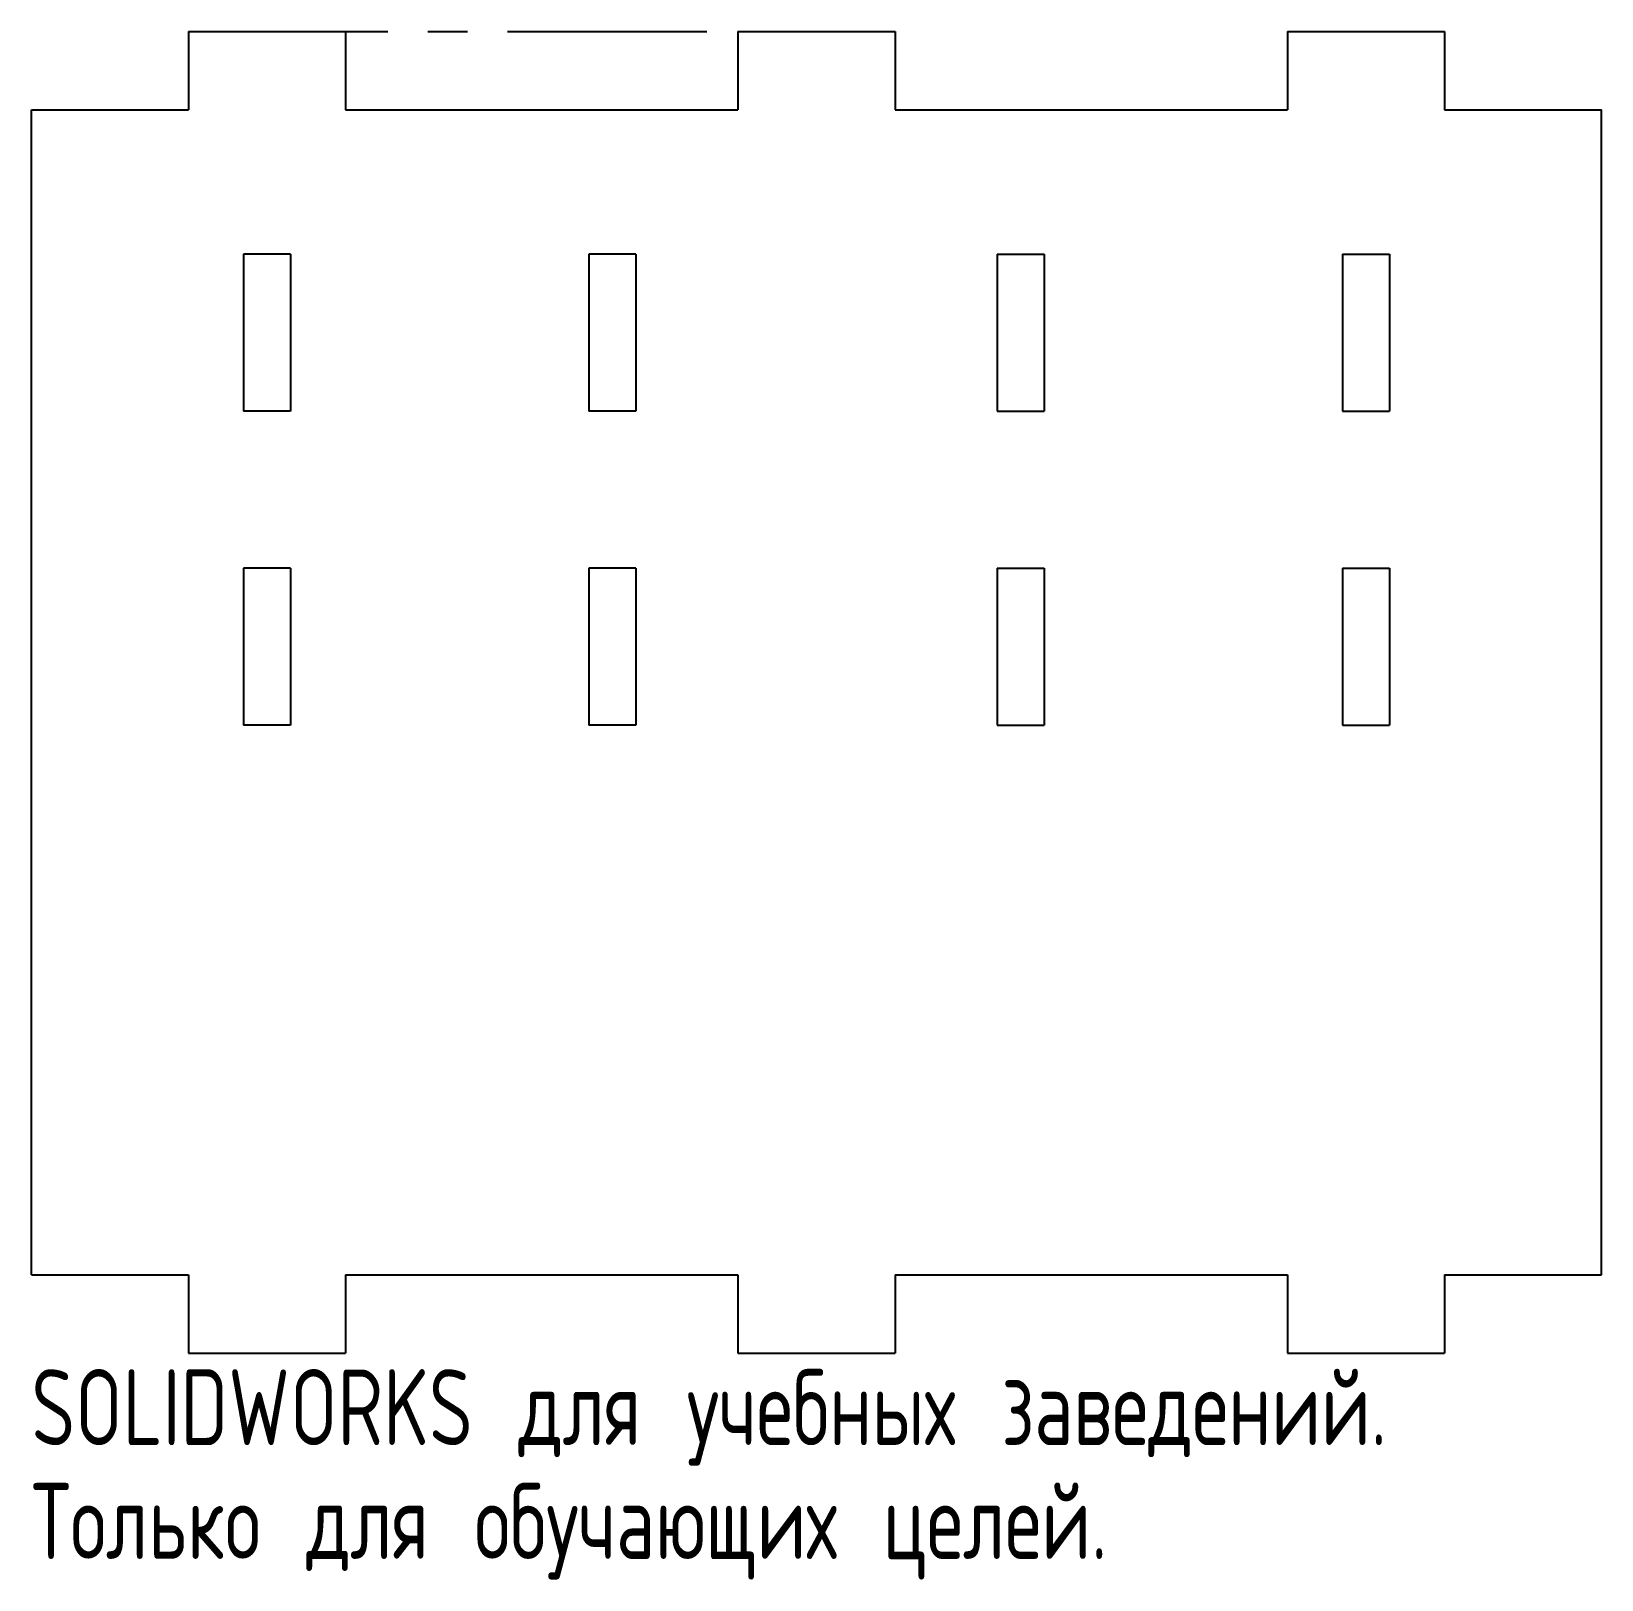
# Model space of a CAD drawing. Header units: millimetres. Extents: x 0 to 100, y -19 to 79.
import ezdxf

# ---------------------------------------------------------------- set-up
doc = ezdxf.new("R2010")
doc.units = ezdxf.units.MM
doc.linetypes.add('CENTERX2', pattern=[20.32, 12.7, -2.54, 2.54, -2.54])
doc.styles.add('SLDTEXTSTYLE0', font='TXT', dxfattribs={"width": 0.7, "bigfont": 'bigfont'})

msp = doc.modelspace()

# ---------------------------------------------------------------- linework, layer by layer
at = {"color": 7, "linetype": 'Continuous'}
for p, q in [((10, 79.2), (20, 79.2)), ((10, 79.2), (10, 74.2)), ((20, 79.2), (20, 74.2)), ((45, 79.2), (55, 79.2)), ((45, 79.2), (45, 74.2)), ((55, 79.2), (55, 74.2)), ((80, 79.2), (90, 79.2)), ((80, 79.2), (80, 74.2)), ((90, 79.2), (90, 74.2)), ((0, 0), (0, 74.2)), ((0, 74.2), (10, 74.2)), ((20, 74.2), (45, 74.2)), ((55, 74.2), (80, 74.2)), ((90, 74.2), (100, 74.2)), ((100, 0), (100, 74.2)), ((13.5, 65), (13.5, 55)), ((16.5, 65), (13.5, 65)), ((16.5, 65), (16.5, 55)), ((35.5, 65), (35.5, 55)), ((38.5, 65), (35.5, 65)), ((38.5, 65), (38.5, 55)), ((61.5, 65), (64.5, 65)), ((61.5, 65), (61.5, 55)), ((64.5, 65), (64.5, 55)), ((83.5, 65), (86.5, 65)), ((83.5, 65), (83.5, 55)), ((86.5, 65), (86.5, 55)), ((16.5, 55), (13.5, 55)), ((38.5, 55), (35.5, 55)), ((61.5, 55), (64.5, 55)), ((83.5, 55), (86.5, 55)), ((13.5, 45), (13.5, 35)), ((16.5, 45), (13.5, 45)), ((16.5, 45), (16.5, 35)), ((38.5, 45), (35.5, 45)), ((35.5, 45), (35.5, 35)), ((38.5, 45), (38.5, 35)), ((61.5, 45), (64.5, 45)), ((61.5, 45), (61.5, 35)), ((64.5, 45), (64.5, 35)), ((83.5, 45), (86.5, 45)), ((83.5, 45), (83.5, 35)), ((86.5, 45), (86.5, 35)), ((16.5, 35), (13.5, 35)), ((38.5, 35), (35.5, 35)), ((61.5, 35), (64.5, 35)), ((83.5, 35), (86.5, 35)), ((0, 0), (10, 0)), ((10, 0), (10, -5)), ((20, 0), (45, 0)), ((20, 0), (20, -5)), ((45, 0), (45, -5)), ((55, 0), (80, 0)), ((55, 0), (55, -5)), ((80, 0), (80, -5)), ((90, 0), (100, 0)), ((90, 0), (90, -5)), ((10, -5), (20, -5)), ((45, -5), (55, -5)), ((80, -5), (90, -5))]:
    msp.add_line(p, q, dxfattribs=at)
at = {"color": 7, "linetype": 'CENTERX2'}
msp.add_line((10, 79.2), (45, 79.2), dxfattribs=at)

# ---------------------------------------------------------------- texts
at = {"color": 7, "linetype": 'Continuous', "char_height": 4.8336, "attachment_point": 1, "style": 'SLDTEXTSTYLE0'}
for s, insert in [('SOLIDWORKS для учебных заведений.', (0, -6.02)), ('Только для обучающих целей.', (0, -13.27))]:
    msp.add_mtext(s, dxfattribs=dict(at, insert=insert))

doc.saveas('drawing.dxf')
